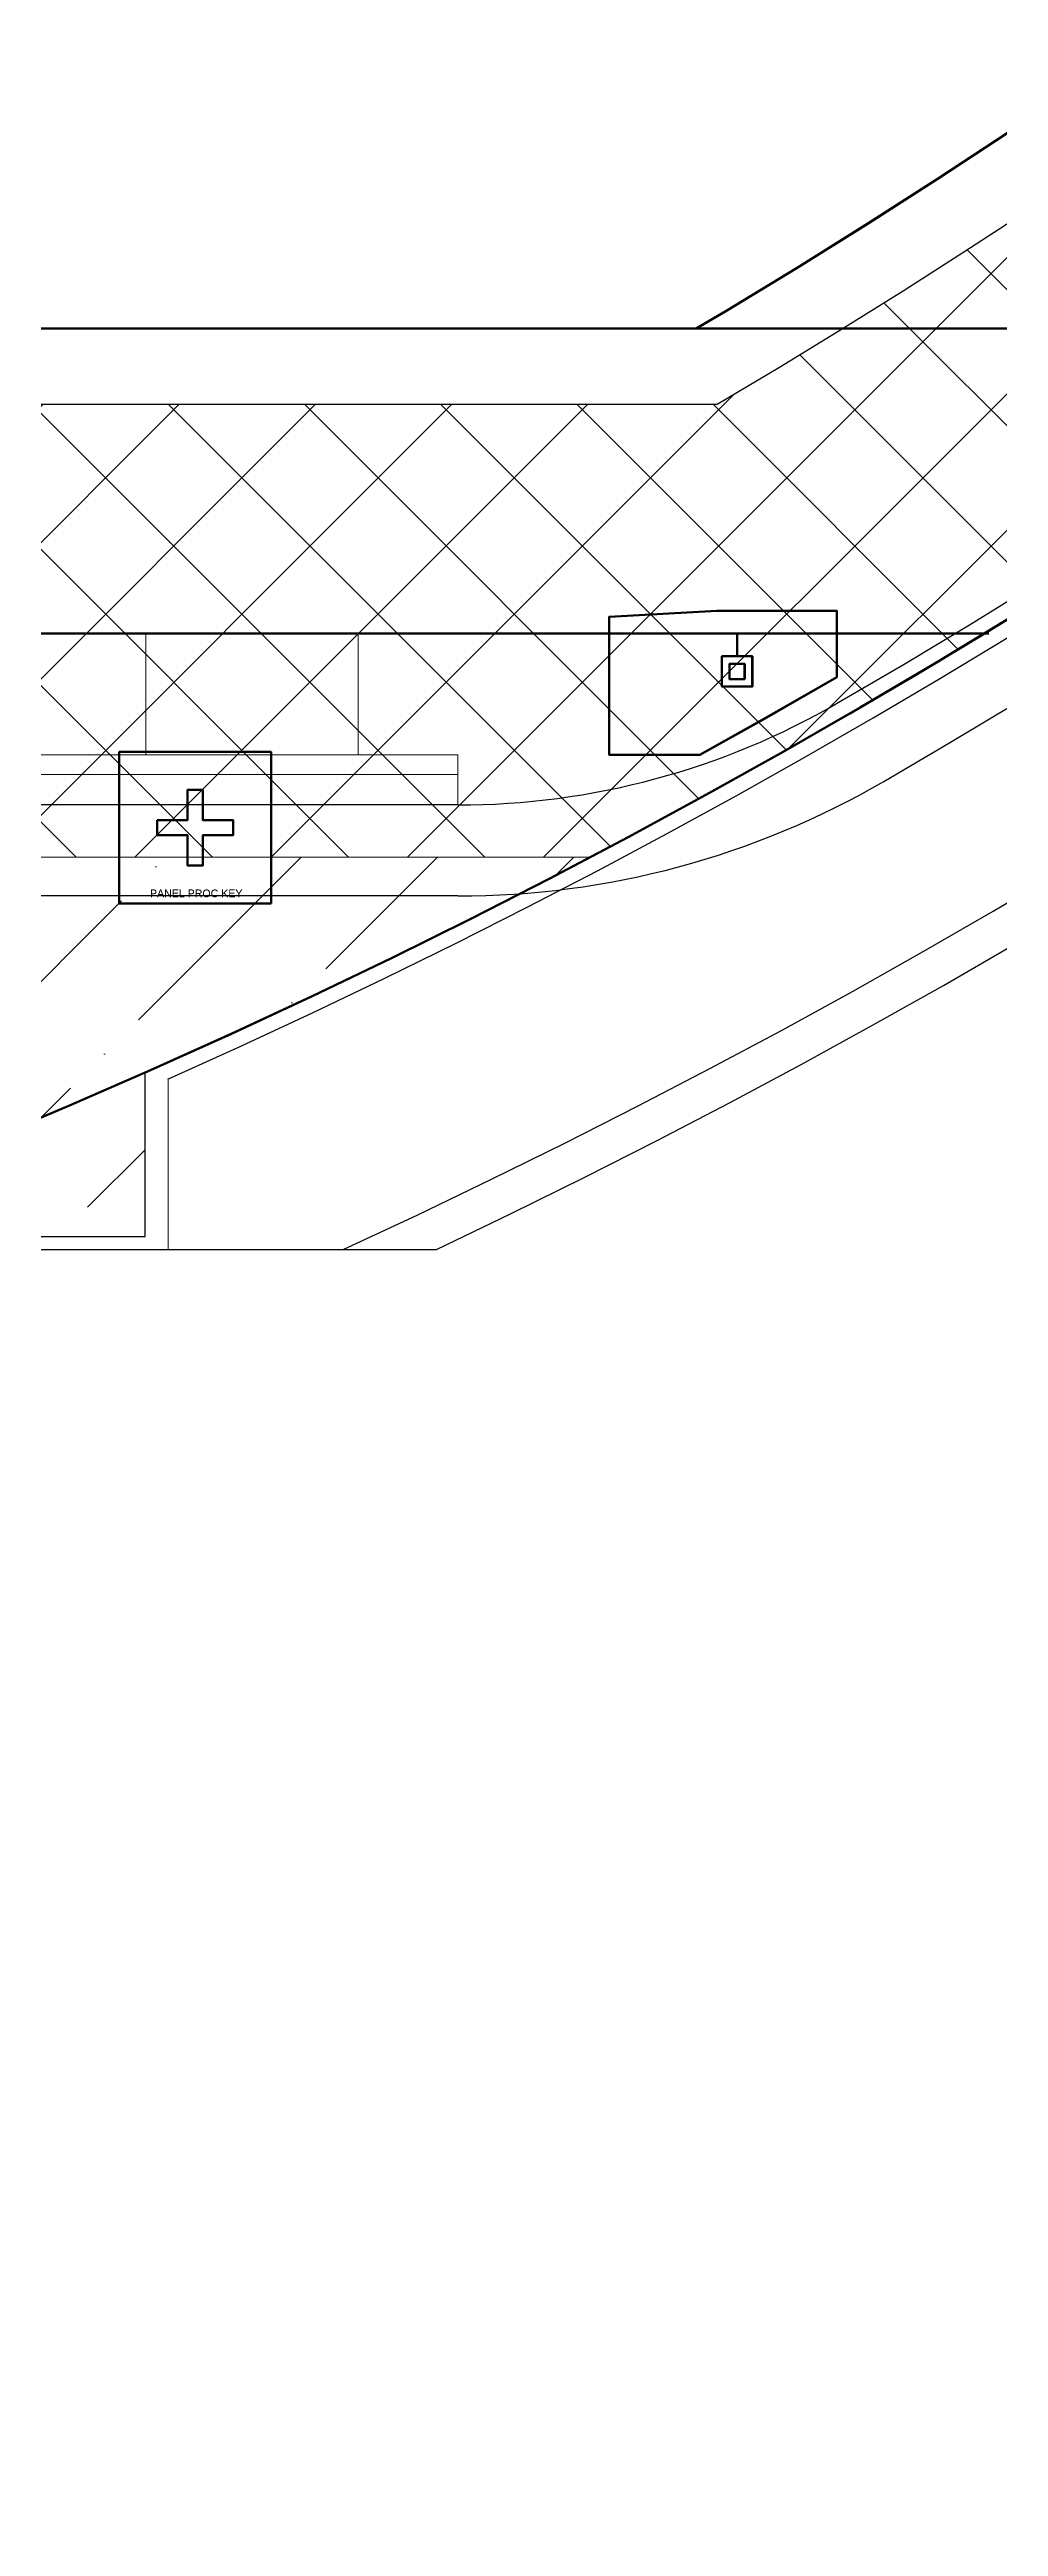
# Model space of a CAD drawing. Header units: millimetres. Extents: x 18626 to 19158, y -7082 to -6706.
# Drawn here: x 18772.75 to 18779.01, y -6895.28 to -6878.95 of the extents above; entities that cross this region are included whole.
import ezdxf
from ezdxf.enums import TextEntityAlignment as Align

# ---------------------------------------------------------------- set-up
doc = ezdxf.new("R2010")
doc.units = ezdxf.units.MM
doc.header["$LTSCALE"] = 10
doc.layers.get('Defpoints').update_dxf_attribs({"lineweight": 13})
for name, color, linetype, lineweight in [('DIM（标注）', 3, 'Continuous', 15), ('GATE.drawing', 3, 'Continuous', 100), ('ITO.drawing', 4, 'Continuous', 100), ('LAYOUT.drawing', 125, 'Continuous', 100), ('OUTLINE.drawing', 180, 'Continuous', 100)]:
    doc.layers.add(name, color=color, linetype=linetype, lineweight=lineweight)
doc.styles.get("Standard").update_dxf_attribs({"font": 'arial.ttf', "height": 5})
doc.dimstyles.new('STANDARD$0', dxfattribs={"dimtxt": 1, "dimasz": 5, "dimexe": 1, "dimexo": 0.1, "dimgap": 0.5, "dimtad": 0, "dimzin": 1, "dimdsep": 46, "dimtxsty": 'Standard', "dimcen": 0.09, "dimclrd": 256, "dimclre": 256, "dimclrt": 256, "dimadec": 0, "dimazin": 2, "dimtfac": 1, "dimtmove": 0, "dimatfit": 3, "dimfxl": 1, "dimtolj": 1, "dimarcsym": 0})

# ---------------------------------------------------------------- blocks, each defined once
blk = doc.blocks.new('cogag')
at = {"layer": 'GATE.drawing', "color": 3, "linetype": 'Continuous', "lineweight": 100}
for points in [[(16544.813, -7048.871), (16544.337, -7049.145), (16543.909, -7049.383), (16543.313, -7049.383), (16543.313, -7048.583), (16544.156, -7048.583), (16544.156, -7048.733), (16544.056, -7048.733), (16544.056, -7048.933), (16544.256, -7048.933), (16544.256, -7048.733), (16544.156, -7048.733), (16544.156, -7048.583), (16544.813, -7048.583)], [(16544.206, -7048.883), (16544.106, -7048.883), (16544.106, -7048.783), (16544.206, -7048.783)], [(16540.333, -7049.813), (16540.533, -7049.813), (16540.533, -7049.613), (16540.633, -7049.613), (16540.633, -7049.813), (16540.833, -7049.813), (16540.833, -7049.913), (16540.633, -7049.913), (16540.633, -7050.113), (16540.533, -7050.113), (16540.533, -7049.913), (16540.333, -7049.913)]]:
    blk.add_lwpolyline(points, close=True, dxfattribs=at)
at = {"layer": 'ITO.drawing', "color": 4, "linetype": 'Continuous', "lineweight": 100}
blk.add_lwpolyline([(16544.021, -7048.433), (16544.813, -7048.433), (16544.813, -7048.871), (16544.337, -7049.145), (16543.909, -7049.383), (16543.313, -7049.383), (16543.313, -7048.472)], close=True, dxfattribs=at)
at = {"layer": 'LAYOUT.drawing', "color": 125, "linetype": 'Continuous', "lineweight": 100}
for p, q in [((16493.204, -7046.573), (16548.812, -7046.573)), ((16545.469, -7048.774), (16545.968, -7048.471)), ((16544.966, -7049.071), (16545.469, -7048.774)), ((16544.46, -7049.362), (16544.966, -7049.071)), ((16543.95, -7049.647), (16544.46, -7049.362)), ((16543.437, -7049.925), (16543.95, -7049.647)), ((16542.92, -7050.197), (16543.437, -7049.925)), ((16542.401, -7050.463), (16542.92, -7050.197)), ((16541.877, -7050.722), (16542.401, -7050.463)), ((16541.351, -7050.975), (16541.877, -7050.722)), ((16540.822, -7051.222), (16541.351, -7050.975)), ((16540.289, -7051.462), (16540.822, -7051.222)), ((16539.754, -7051.695), (16540.289, -7051.462)), ((16539.402, -7051.843), (16539.754, -7051.695))]:
    blk.add_line(p, q, dxfattribs=at)
blk.add_lwpolyline([(16544.206, -7048.883), (16544.106, -7048.883), (16544.106, -7048.783), (16544.206, -7048.783)], close=True, dxfattribs=at)
at = {"layer": 'OUTLINE.drawing', "color": 180, "linetype": 'Continuous', "lineweight": 100}
for p, q in [((16545.482, -7045.583), (16545.942, -7045.28)), ((16545.019, -7045.88), (16545.482, -7045.583)), ((16544.552, -7046.172), (16545.019, -7045.88)), ((16544.081, -7046.458), (16544.552, -7046.172)), ((16543.886, -7046.573), (16544.081, -7046.458)), ((16498.13, -7046.573), (16543.886, -7046.573))]:
    blk.add_line(p, q, dxfattribs=at)
blk.add_lwpolyline([(16541.083, -7050.363), (16540.083, -7050.363), (16540.083, -7049.363), (16541.083, -7049.363)], close=True, dxfattribs=at)
blk.add_text('PANEL PROC KEY', height=0.05, dxfattribs=at).set_placement((16540.59, -7050.296), align=Align.MIDDLE_CENTER)
blk = doc.blocks.new('*D34')
at = {"layer": 'Defpoints', "linetype": 'ByBlock', "transparency": 16777216}
for p in [(18754.137, -6894.483), (18742.561, -6906.329)]:
    blk.add_point(p, dxfattribs=at)
at = {"layer": 'DIM（标注）', "linetype": 'ByBlock', "lineweight": -2, "transparency": 16777216}
for p, q in [((18754.137, -6894.583), (18754.137, -6916.384)), ((18742.561, -6906.429), (18742.561, -6916.384)), ((18747.561, -6915.384), (18749.137, -6915.384)), ((18759.137, -6915.384), (18749.137, -6915.384))]:
    blk.add_line(p, q, dxfattribs=at)
at = {"layer": 'DIM（标注）', "linetype": 'ByBlock', "transparency": 16777216}
for points in [[(18742.561, -6915.384), (18747.561, -6916.217), (18747.561, -6914.55)], [(18754.137, -6915.384), (18749.137, -6916.217), (18749.137, -6914.55)]]:
    blk.add_solid(points, dxfattribs=at)
at = {"layer": 'DIM（标注）', "linetype": 'ByBlock', "transparency": 16777216, "insert": (18775.148, -6915.384), "char_height": 5, "attachment_point": 5}
blk.add_mtext('\\A1;11.58%%p0.3', dxfattribs=at)
blk = doc.blocks.new('SAGAGH')
at = {"layer": 'GATE.drawing', "color": 3, "linetype": 'Continuous', "lineweight": 100}
for points in [[(16224.868, -6944.367), (16224.392, -6944.64), (16223.964, -6944.879), (16223.368, -6944.879), (16223.368, -6944.079), (16224.21, -6944.079), (16224.21, -6944.229), (16224.11, -6944.229), (16224.11, -6944.429), (16224.31, -6944.429), (16224.31, -6944.229), (16224.21, -6944.229), (16224.21, -6944.079), (16224.868, -6944.079)], [(16224.26, -6944.379), (16224.16, -6944.379), (16224.16, -6944.279), (16224.26, -6944.279)], [(16220.388, -6945.309), (16220.588, -6945.309), (16220.588, -6945.109), (16220.688, -6945.109), (16220.688, -6945.309), (16220.888, -6945.309), (16220.888, -6945.409), (16220.688, -6945.409), (16220.688, -6945.609), (16220.588, -6945.609), (16220.588, -6945.409), (16220.388, -6945.409)]]:
    blk.add_lwpolyline(points, close=True, dxfattribs=at)
at = {"layer": 'ITO.drawing', "color": 4, "linetype": 'Continuous', "lineweight": 100}
blk.add_lwpolyline([(16224.076, -6943.929), (16224.868, -6943.929), (16224.868, -6944.367), (16224.392, -6944.64), (16223.964, -6944.879), (16223.368, -6944.879), (16223.368, -6943.968)], close=True, dxfattribs=at)
at = {"layer": 'LAYOUT.drawing', "color": 125, "linetype": 'Continuous', "lineweight": 100}
for p, q in [((16173.258, -6942.069), (16228.867, -6942.069)), ((16225.524, -6944.27), (16226.023, -6943.967)), ((16176.234, -6944.079), (16225.87, -6944.079)), ((16225.021, -6944.567), (16225.524, -6944.27)), ((16224.515, -6944.858), (16225.021, -6944.567)), ((16224.005, -6945.143), (16224.515, -6944.858)), ((16223.492, -6945.421), (16224.005, -6945.143)), ((16222.975, -6945.693), (16223.492, -6945.421)), ((16222.455, -6945.959), (16222.975, -6945.693)), ((16221.932, -6946.218), (16222.455, -6945.959)), ((16221.406, -6946.471), (16221.932, -6946.218)), ((16220.876, -6946.717), (16221.406, -6946.471)), ((16220.344, -6946.957), (16220.876, -6946.717)), ((16219.809, -6947.191), (16220.344, -6946.957)), ((16219.456, -6947.339), (16219.809, -6947.191))]:
    blk.add_line(p, q, dxfattribs=at)
blk.add_lwpolyline([(16224.26, -6944.379), (16224.16, -6944.379), (16224.16, -6944.279), (16224.26, -6944.279)], close=True, dxfattribs=at)
at = {"layer": 'OUTLINE.drawing', "color": 180, "linetype": 'Continuous', "lineweight": 100}
for p, q in [((16225.537, -6941.079), (16225.997, -6940.776)), ((16225.073, -6941.376), (16225.537, -6941.079)), ((16224.606, -6941.668), (16225.073, -6941.376)), ((16224.136, -6941.954), (16224.606, -6941.668)), ((16223.941, -6942.069), (16224.136, -6941.954)), ((16178.185, -6942.069), (16223.941, -6942.069))]:
    blk.add_line(p, q, dxfattribs=at)
blk.add_lwpolyline([(16221.138, -6945.859), (16220.138, -6945.859), (16220.138, -6944.859), (16221.138, -6944.859)], close=True, dxfattribs=at)
blk.add_text('PANEL PROC KEY', height=0.05, dxfattribs=at).set_placement((16220.645, -6945.791), align=Align.MIDDLE_CENTER)
blk = doc.blocks.new('SFTHHN')
h = blk.add_hatch()
h.set_pattern_fill('ANSI37', color=5, scale=0.2, style=0)
h.set_pattern_definition([(45, (-9078.69425, 872.2232), (-0.449012806, 0.449012806), []), (135, (-9078.69425, 872.2232), (-0.449012806, -0.449012806), [])])
h.paths.add_polyline_path([(17661.835, -6913.714, 4.042934), (17617.474, -6913.714)])
h.paths.add_polyline_path([(17616.638, -6910.73, -3.670869), (17662.671, -6910.73)], flags=16)
at = {"layer": 'DIM（标注）'}
h = blk.add_hatch(dxfattribs=at)
h.set_pattern_fill('ANSI36', color=6, scale=0.2, style=0)
h.set_pattern_definition([(45, (898.02664, 512.4706), (0.336759605, 1.234785217), [1.5875, -0.3175, 0, -0.3175])])
h.paths.add_polyline_path([(17658.9, -6916.214), (17658.9, -6915.134, 0.017135), (17661.835, -6913.714), (17617.474, -6913.714, 0.017135), (17620.409, -6915.134), (17620.409, -6916.214)])
at = {"color": 5}
for points in [[(17620.409, -6915.134), (17620.409, -6916.214), (17658.9, -6916.214), (17658.9, -6915.134, 4.733206), (17620.409, -6915.134)], [(17616.638, -6910.73, -3.670869), (17662.671, -6910.73), (17616.638, -6910.73)]]:
    blk.add_lwpolyline(points, format="xyb", dxfattribs=at)
at = {"layer": 'DIM（标注）', "color": 6}
blk.add_line((17617.474, -6913.714), (17661.835, -6913.714), dxfattribs=at)

msp = doc.modelspace()

# ---------------------------------------------------------------- linework, layer by layer
at = {"color": 2}
for p, q in [((18775.444, -6883.934), (18732.83, -6883.934)), ((18775.444, -6884.534), (18732.83, -6884.534))]:
    msp.add_line(p, q, dxfattribs=at)
at = {"color": 0}
msp.add_line((18732.971, -6886.864), (18775.303, -6886.864), dxfattribs=at)
for radius, start, end in [(49.44, 295.3483, 244.6517), (49.18, 294.7012, 245.2988), (47.68, 294.0033, 245.9967)]:
    msp.add_arc((18754.137, -6842.184), radius, start, end, dxfattribs=at)
at = {"color": 2}
for centre, radius, start, end in [((18754.137, -6842.184), 48.08, 300.1044, 239.8956), ((18754.137, -6842.184), 47.48, 300.1044, 239.8956), ((18775.444, -6878.934), 5, 270, 300.1044), ((18775.444, -6878.934), 5.6, 270, 300.1044)]:
    msp.add_arc(centre, radius, start, end, dxfattribs=at)
at = {"layer": 'DIM（标注）', "color": 42}
for p, q in [((18775.444, -6883.604), (18732.83, -6883.604)), ((18775.444, -6883.934), (18775.444, -6883.604))]:
    msp.add_line(p, q, dxfattribs=at)
at = {"layer": 'DIM（标注）', "color": 5}
msp.add_line((18775.444, -6883.734), (18732.83, -6883.734), dxfattribs=at)
at = {"layer": 'DIM（标注）', "color": 0}
msp.add_line((18773.533, -6885.741), (18773.533, -6886.864), dxfattribs=at)
at = {"layer": 'DIM（标注）', "color": 6}
msp.add_lwpolyline([(18773.387, -6882.804), (18773.387, -6883.604), (18774.787, -6883.604), (18774.787, -6882.804)], close=True, dxfattribs=at)

# ---------------------------------------------------------------- block references
for name, p in [('SFTHHN', (1114.482, 29.435)), ('SAGAGH', (2553.074, 61.275))]:
    msp.add_blockref(name, p)
at = {"layer": 'DIM（标注）', "color": 0}
msp.add_blockref('cogag', (2233.129, 165.779), dxfattribs=at)

# ---------------------------------------------------------------- dimensions: what is measured, and where the dimension line sits
at = {"layer": 'DIM（标注）', "color": 3}
dim = msp.add_linear_dim(base=(18754.137, -6915.384), p1=(18742.561, -6906.329), p2=(18754.137, -6894.483), dimstyle='STANDARD$0', override={"dimtol": 1, "dimtp": 0.3, "dimtm": 0.3, "dimfxl": 1.5, "dimarcsym": 2}, dxfattribs=at)
dim.commit()
dim.dimension.update_dxf_attribs({"geometry": '*D34', "text_midpoint": (18775.148, -6915.384)})

doc.saveas('drawing.dxf')
